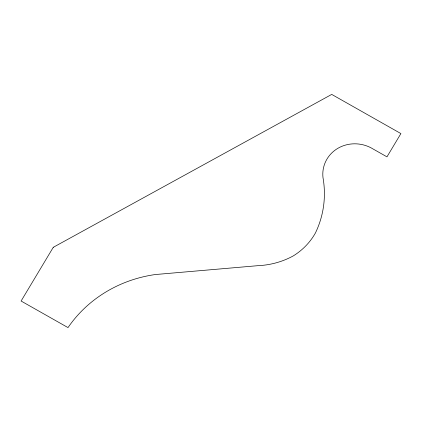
<?xml version="1.0" encoding="UTF-8"?>
<svg xmlns="http://www.w3.org/2000/svg" width="422" height="422" viewBox="0 0 422 422"><rect width="100%" height="100%" fill="white"/><g stroke="black" fill="none" stroke-linecap="round" stroke-linejoin="round"><path stroke-width="0.63" d="M53.277 247.308L21.1 301.034L68.005 327.593A132.455 124.859 18 0 1 155.201 274.553L257.752 265.686A80.665 76.034 18 0 0 293.216 255.938A68.902 64.946 18 0 0 315.387 233.044A101.174 95.372 18 0 0 322.983 177.556A33.264 31.355 18 0 1 338.238 148.101A33.264 31.355 18 0 1 373.185 149.05L386.963 156.852L400.9 133.579L331.713 94.407L53.277 247.308"/></g></svg>
